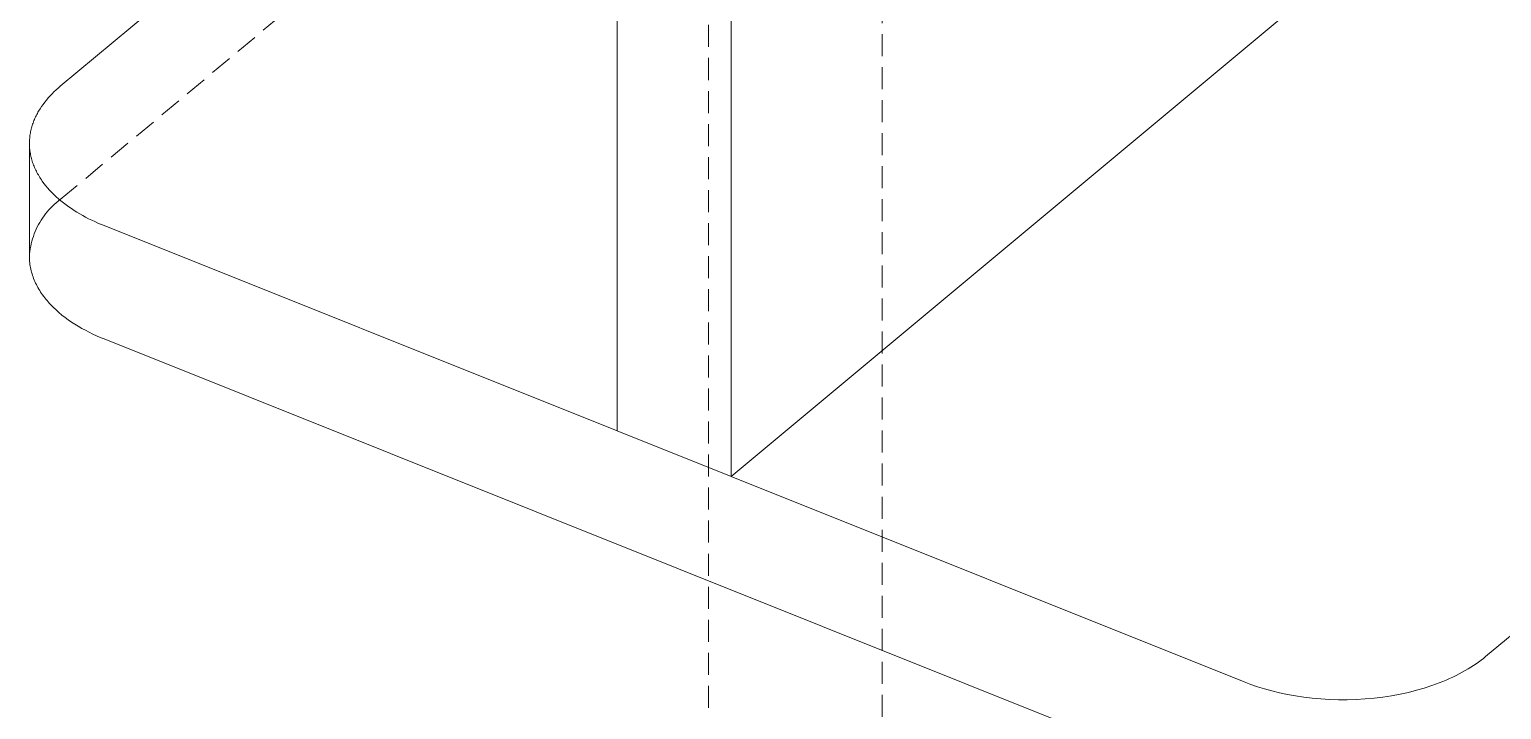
# Model space of a CAD drawing. Header units: millimetres. Extents: x -427 to 4679, y -324 to 2971.
# Drawn here: x 4237.8 to 4322.7, y 878.9 to 918.1 of the extents above; entities that cross this region are included whole.
import ezdxf

# ---------------------------------------------------------------- set-up
doc = ezdxf.new("R2010")
doc.units = ezdxf.units.MM
doc.linetypes.add('HIDDEN', pattern=[1.905, 1.27, -0.635])
doc.layers.add('ZANO_R', color=7, linetype='Continuous', lineweight=0)
doc.layers.add('ZANO_R_przerywana', color=7, linetype='HIDDEN', lineweight=0)

msp = doc.modelspace()

# ---------------------------------------------------------------- linework, layer by layer
at = {"layer": 'ZANO_R'}
for p, q in [((4278.261, 1214.029), (4278.261, 892.33)), ((4271.685, 894.96), (4271.685, 1192.153)), ((4278.261, 892.33), (4534.517, 1105.897)), ((4321.769, 881.952), (4566.635, 1086.027)), ((4271.685, 941.597), (4239.567, 914.83)), ((4239.088, 914.39), (4239.203, 914.503)), ((4239.203, 914.503), (4239.321, 914.615)), ((4239.321, 914.615), (4239.442, 914.723)), ((4239.442, 914.723), (4239.567, 914.83)), ((4238.397, 913.528), (4238.483, 913.658)), ((4238.483, 913.658), (4238.573, 913.786)), ((4238.573, 913.786), (4238.668, 913.911)), ((4238.668, 913.911), (4238.767, 914.034)), ((4238.767, 914.034), (4238.87, 914.155)), ((4238.87, 914.155), (4238.977, 914.274)), ((4238.977, 914.274), (4239.088, 914.39)), ((4237.97, 912.641), (4237.994, 912.711)), ((4237.994, 912.711), (4238.02, 912.782)), ((4238.02, 912.782), (4238.048, 912.852)), ((4238.048, 912.852), (4238.076, 912.921)), ((4238.076, 912.921), (4238.107, 912.991)), ((4238.107, 912.991), (4238.138, 913.059)), ((4238.138, 913.059), (4238.171, 913.128)), ((4238.171, 913.128), (4238.206, 913.196)), ((4238.206, 913.196), (4238.242, 913.263)), ((4238.242, 913.263), (4238.279, 913.33)), ((4238.279, 913.33), (4238.317, 913.397)), ((4238.317, 913.397), (4238.397, 913.528)), ((4237.8, 911.844), (4237.808, 911.918)), ((4237.808, 911.918), (4237.817, 911.991)), ((4237.817, 911.991), (4237.828, 912.064)), ((4237.828, 912.064), (4237.84, 912.137)), ((4237.84, 912.137), (4237.854, 912.21)), ((4237.854, 912.21), (4237.869, 912.282)), ((4237.869, 912.282), (4237.886, 912.355)), ((4237.886, 912.355), (4237.905, 912.427)), ((4237.905, 912.427), (4237.925, 912.498)), ((4237.925, 912.498), (4237.947, 912.57)), ((4237.947, 912.57), (4237.97, 912.641)), ((4237.787, 911.549), (4237.788, 911.623)), ((4237.787, 911.474), (4237.787, 911.549)), ((4237.787, 905.01), (4237.787, 911.542)), ((4237.79, 911.4), (4237.787, 911.474)), ((4237.788, 911.623), (4237.79, 911.697)), ((4237.79, 911.697), (4237.795, 911.77)), ((4237.794, 911.326), (4237.79, 911.4)), ((4237.799, 911.252), (4237.794, 911.326)), ((4237.795, 911.77), (4237.8, 911.844)), ((4237.807, 911.177), (4237.799, 911.252)), ((4237.816, 911.103), (4237.807, 911.177)), ((4237.826, 911.029), (4237.816, 911.103)), ((4237.839, 910.954), (4237.826, 911.029)), ((4237.853, 910.88), (4237.839, 910.954)), ((4237.868, 910.806), (4237.853, 910.88)), ((4237.886, 910.732), (4237.868, 910.806)), ((4237.905, 910.658), (4237.886, 910.732)), ((4237.925, 910.584), (4237.905, 910.658)), ((4237.948, 910.511), (4237.925, 910.584)), ((4237.971, 910.437), (4237.948, 910.511)), ((4237.997, 910.364), (4237.971, 910.437)), ((4238.024, 910.291), (4237.997, 910.364)), ((4238.053, 910.218), (4238.024, 910.291)), ((4238.084, 910.146), (4238.053, 910.218)), ((4238.116, 910.073), (4238.084, 910.146)), ((4238.149, 910.001), (4238.116, 910.073)), ((4238.185, 909.929), (4238.149, 910.001)), ((4238.221, 909.858), (4238.185, 909.929)), ((4238.26, 909.787), (4238.221, 909.858)), ((4238.3, 909.716), (4238.26, 909.787)), ((4238.341, 909.646), (4238.3, 909.716)), ((4238.384, 909.576), (4238.341, 909.646)), ((4238.429, 909.506), (4238.384, 909.576)), ((4238.475, 909.437), (4238.429, 909.506)), ((4238.522, 909.369), (4238.475, 909.437)), ((4238.622, 909.232), (4238.522, 909.369)), ((4238.727, 909.098), (4238.622, 909.232)), ((4238.837, 908.966), (4238.727, 909.098)), ((4238.953, 908.836), (4238.837, 908.966)), ((4239.074, 908.708), (4238.953, 908.836)), ((4239.2, 908.583), (4239.074, 908.708)), ((4239.331, 908.46), (4239.2, 908.583)), ((4239.466, 908.339), (4239.331, 908.46)), ((4239.606, 908.221), (4239.466, 908.339)), ((4239.75, 908.106), (4239.606, 908.221)), ((4239.898, 907.993), (4239.75, 908.106)), ((4240.05, 907.884), (4239.898, 907.993)), ((4240.206, 907.777), (4240.05, 907.884)), ((4240.365, 907.673), (4240.206, 907.777)), ((4240.527, 907.571), (4240.365, 907.673)), ((4240.691, 907.473), (4240.527, 907.571)), ((4240.859, 907.378), (4240.691, 907.473)), ((4241.029, 907.286), (4240.859, 907.378)), ((4241.202, 907.197), (4241.029, 907.286)), ((4241.377, 907.11), (4241.202, 907.197)), ((4241.553, 907.027), (4241.377, 907.11)), ((4241.731, 906.947), (4241.553, 907.027)), ((4242.092, 906.796), (4241.731, 906.947)), ((4242.092, 906.796), (4271.685, 894.96)), ((4237.788, 904.919), (4237.787, 905.01)), ((4237.792, 904.829), (4237.788, 904.919)), ((4237.798, 904.739), (4237.792, 904.829)), ((4237.806, 904.648), (4237.798, 904.739)), ((4237.817, 904.558), (4237.806, 904.648)), ((4237.831, 904.467), (4237.817, 904.558)), ((4237.847, 904.377), (4237.831, 904.467)), ((4237.866, 904.287), (4237.847, 904.377)), ((4237.886, 904.196), (4237.866, 904.287)), ((4237.91, 904.107), (4237.886, 904.196)), ((4237.936, 904.017), (4237.91, 904.107)), ((4237.964, 903.927), (4237.936, 904.017)), ((4237.995, 903.838), (4237.964, 903.927)), ((4238.028, 903.749), (4237.995, 903.838)), ((4238.064, 903.661), (4238.028, 903.749)), ((4238.102, 903.572), (4238.064, 903.661)), ((4238.142, 903.485), (4238.102, 903.572)), ((4238.185, 903.397), (4238.142, 903.485)), ((4238.23, 903.31), (4238.185, 903.397)), ((4238.277, 903.224), (4238.23, 903.31)), ((4238.327, 903.138), (4238.277, 903.224)), ((4238.379, 903.053), (4238.327, 903.138)), ((4238.433, 902.968), (4238.379, 903.053)), ((4238.489, 902.884), (4238.433, 902.968)), ((4238.548, 902.801), (4238.489, 902.884)), ((4238.608, 902.718), (4238.548, 902.801)), ((4238.671, 902.636), (4238.608, 902.718)), ((4238.736, 902.555), (4238.671, 902.636)), ((4238.803, 902.474), (4238.736, 902.555)), ((4238.872, 902.394), (4238.803, 902.474)), ((4238.943, 902.315), (4238.872, 902.394)), ((4239.016, 902.237), (4238.943, 902.315)), ((4239.09, 902.16), (4239.016, 902.237)), ((4239.167, 902.083), (4239.09, 902.16)), ((4239.325, 901.933), (4239.167, 902.083)), ((4239.49, 901.786), (4239.325, 901.933)), ((4239.662, 901.644), (4239.49, 901.786)), ((4239.84, 901.505), (4239.662, 901.644)), ((4240.024, 901.37), (4239.84, 901.505)), ((4240.213, 901.24), (4240.024, 901.37)), ((4240.407, 901.114), (4240.213, 901.24)), ((4240.605, 900.992), (4240.407, 901.114)), ((4240.808, 900.875), (4240.605, 900.992)), ((4241.015, 900.762), (4240.808, 900.875)), ((4241.225, 900.653), (4241.015, 900.762)), ((4241.438, 900.549), (4241.225, 900.653)), ((4241.654, 900.45), (4241.438, 900.549)), ((4241.872, 900.354), (4241.654, 900.45)), ((4242.092, 900.264), (4241.872, 900.354)), ((4307.854, 873.962), (4242.092, 900.264)), ((4278.261, 892.33), (4271.685, 894.96)), ((4278.261, 892.33), (4307.854, 880.494)), ((4320.92, 881.338), (4320.76, 881.24)), ((4321.074, 881.438), (4320.92, 881.338)), ((4321.224, 881.539), (4321.074, 881.438)), ((4321.368, 881.641), (4321.224, 881.539)), ((4321.507, 881.744), (4321.368, 881.641)), ((4321.64, 881.847), (4321.507, 881.744)), ((4321.769, 881.952), (4321.64, 881.847)), ((4308.226, 880.352), (4307.854, 880.494)), ((4319.3, 880.517), (4319.095, 880.436)), ((4319.499, 880.6), (4319.3, 880.517)), ((4319.694, 880.685), (4319.499, 880.6)), ((4319.884, 880.773), (4319.694, 880.685)), ((4320.07, 880.863), (4319.884, 880.773)), ((4320.25, 880.954), (4320.07, 880.863)), ((4320.425, 881.048), (4320.25, 880.954)), ((4320.595, 881.143), (4320.425, 881.048)), ((4320.76, 881.24), (4320.595, 881.143)), ((4308.616, 880.217), (4308.226, 880.352)), ((4309.022, 880.091), (4308.616, 880.217)), ((4309.445, 879.975), (4309.022, 880.091)), ((4309.883, 879.868), (4309.445, 879.975)), ((4310.336, 879.772), (4309.883, 879.868)), ((4310.802, 879.688), (4310.336, 879.772)), ((4311.28, 879.617), (4310.802, 879.688)), ((4311.768, 879.558), (4311.28, 879.617)), ((4315.841, 879.62), (4315.334, 879.559)), ((4316.341, 879.696), (4315.841, 879.62)), ((4316.832, 879.786), (4316.341, 879.696)), ((4317.313, 879.891), (4316.832, 879.786)), ((4317.781, 880.009), (4317.313, 879.891)), ((4318.235, 880.139), (4317.781, 880.009)), ((4318.674, 880.282), (4318.235, 880.139)), ((4318.887, 880.358), (4318.674, 880.282)), ((4319.095, 880.436), (4318.887, 880.358)), ((4312.266, 879.514), (4311.768, 879.558)), ((4312.77, 879.484), (4312.266, 879.514)), ((4313.28, 879.468), (4312.77, 879.484)), ((4313.794, 879.468), (4313.28, 879.468)), ((4314.309, 879.483), (4313.794, 879.468)), ((4314.823, 879.513), (4314.309, 879.483)), ((4315.334, 879.559), (4314.823, 879.513))]:
    msp.add_line(p, q, dxfattribs=at)
at = {"layer": 'ZANO_R_przerywana'}
for p, q in [((4239.567, 908.298), (4484.433, 1112.373)), ((4276.958, 831.371), (4276.958, 929.28)), ((4286.958, 929.272), (4286.958, 831.371)), ((4238.81, 907.59), (4238.908, 907.702)), ((4238.908, 907.702), (4239.009, 907.81)), ((4239.009, 907.81), (4239.114, 907.915)), ((4239.114, 907.915), (4239.222, 908.016)), ((4239.222, 908.016), (4239.334, 908.114)), ((4239.334, 908.114), (4239.449, 908.208)), ((4239.449, 908.208), (4239.567, 908.298)), ((4238.241, 906.725), (4238.31, 906.856)), ((4238.31, 906.856), (4238.382, 906.985)), ((4238.382, 906.985), (4238.46, 907.112)), ((4238.46, 907.112), (4238.541, 907.236)), ((4238.541, 907.236), (4238.627, 907.357)), ((4238.627, 907.357), (4238.716, 907.475)), ((4238.716, 907.475), (4238.81, 907.59)), ((4237.927, 905.894), (4237.967, 906.036)), ((4237.967, 906.036), (4238.013, 906.178)), ((4238.013, 906.178), (4238.063, 906.317)), ((4238.063, 906.317), (4238.118, 906.455)), ((4238.118, 906.455), (4238.177, 906.591)), ((4238.177, 906.591), (4238.241, 906.725)), ((4237.787, 905.017), (4237.798, 905.164)), ((4237.798, 905.164), (4237.814, 905.312)), ((4237.814, 905.312), (4237.834, 905.459)), ((4237.834, 905.459), (4237.86, 905.605)), ((4237.86, 905.605), (4237.891, 905.75)), ((4237.891, 905.75), (4237.927, 905.894))]:
    msp.add_line(p, q, dxfattribs=at)

doc.saveas('drawing.dxf')
